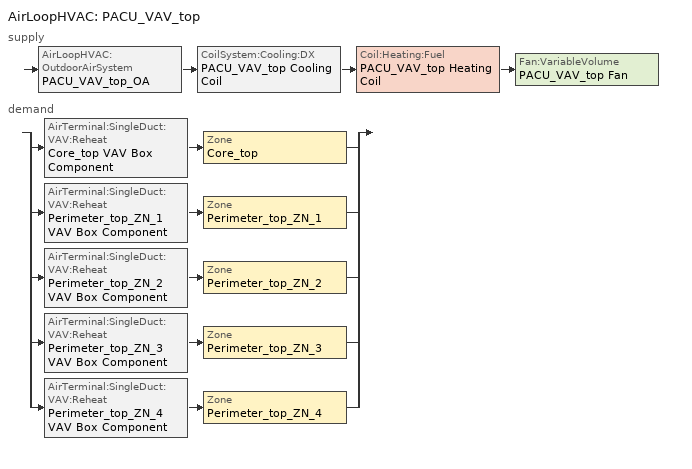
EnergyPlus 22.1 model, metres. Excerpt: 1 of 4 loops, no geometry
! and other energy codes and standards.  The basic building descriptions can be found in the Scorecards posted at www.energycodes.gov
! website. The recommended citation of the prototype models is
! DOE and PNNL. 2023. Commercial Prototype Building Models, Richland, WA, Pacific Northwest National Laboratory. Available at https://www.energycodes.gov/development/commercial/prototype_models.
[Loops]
AirLoopHVAC 'PACU_VAV_top'
 supply: AirLoopHVAC:OutdoorAirSystem 'PACU_VAV_top_OA' > CoilSystem:Cooling:DX 'PACU_VAV_top Cooling Coil' > Coil:Heating:Fuel 'PACU_VAV_top Heating Coil' > Fan:VariableVolume 'PACU_VAV_top Fan'
 demand: split
  | AirTerminal:SingleDuct:VAV:Reheat 'Core_top VAV Box Component' > Zone 'Core_top'
  | AirTerminal:SingleDuct:VAV:Reheat 'Perimeter_top_ZN_1 VAV Box Component' > Zone 'Perimeter_top_ZN_1'
  | AirTerminal:SingleDuct:VAV:Reheat 'Perimeter_top_ZN_2 VAV Box Component' > Zone 'Perimeter_top_ZN_2'
  | AirTerminal:SingleDuct:VAV:Reheat 'Perimeter_top_ZN_3 VAV Box Component' > Zone 'Perimeter_top_ZN_3'
  | AirTerminal:SingleDuct:VAV:Reheat 'Perimeter_top_ZN_4 VAV Box Component' > Zone 'Perimeter_top_ZN_4'
[EnergyManagementSystem:Sensor]
Name | Output:Variable or Output:Meter Index Key | Output:Variable or Output:Meter
Core_top_LSr | Core_top | Zone Lights Electricity Rate
Core_top_Occ_Sensor | Core_top | People Occupant Count
Perimeter_top_ZN_3_LSr | Perimeter_top_ZN_3 | Zone Lights Electricity Rate
Perimeter_top_ZN_3_Occ_Sensor | Perimeter_top_ZN_3 | People Occupant Count
Perimeter_top_ZN_2_LSr | Perimeter_top_ZN_2 | Zone Lights Electricity Rate
Perimeter_top_ZN_2_Occ_Sensor | Perimeter_top_ZN_2 | People Occupant Count
Perimeter_top_ZN_1_LSr | Perimeter_top_ZN_1 | Zone Lights Electricity Rate
Perimeter_top_ZN_1_Occ_Sensor | Perimeter_top_ZN_1 | People Occupant Count
Perimeter_top_ZN_4_LSr | Perimeter_top_ZN_4 | Zone Lights Electricity Rate
Perimeter_top_ZN_4_Occ_Sensor | Perimeter_top_ZN_4 | People Occupant Count
pacu_vav_top_OA_VRP | PACU_VAV_top | Air System Outdoor Air Mechanical Ventilation Requested Mass Flow Rate
pacu_vav_top_OA | PACU_VAV_top | Air System Outdoor Air Mass Flow Rate
pacu_vav_top_SUPPLY_FLOW | PACU_VAV_top_OA-PACU_VAV_top_CoolCNode | System Node Standard Density Volume Flow Rate
[EnergyManagementSystem:ProgramCallingManager]
SET_Perimeter_top_ZN_3_Light_EMS_Program_Prog_Manager: BeginTimestepBeforePredictor; SET_Perimeter_top_ZN_3_Light_EMS_Program
SET_Perimeter_top_ZN_2_Light_EMS_Program_Prog_Manager: BeginTimestepBeforePredictor; SET_Perimeter_top_ZN_2_Light_EMS_Program
SET_Perimeter_top_ZN_1_Light_EMS_Program_Prog_Manager: BeginTimestepBeforePredictor; SET_Perimeter_top_ZN_1_Light_EMS_Program
SET_Perimeter_top_ZN_4_Light_EMS_Program_Prog_Manager: BeginTimestepBeforePredictor; SET_Perimeter_top_ZN_4_Light_EMS_Program
SET_Perimeter_bot_ZN_3_Light_EMS_Program_Prog_Manager: BeginTimestepBeforePredictor; SET_Perimeter_bot_ZN_3_Light_EMS_Program
SET_Perimeter_bot_ZN_2_Light_EMS_Program_Prog_Manager: BeginTimestepBeforePredictor; SET_Perimeter_bot_ZN_2_Light_EMS_Program
SET_Perimeter_bot_ZN_1_Light_EMS_Program_Prog_Manager: BeginTimestepBeforePredictor; SET_Perimeter_bot_ZN_1_Light_EMS_Program
SET_Perimeter_bot_ZN_4_Light_EMS_Program_Prog_Manager: BeginTimestepBeforePredictor; SET_Perimeter_bot_ZN_4_Light_EMS_Program
SET_Perimeter_mid_ZN_3_Light_EMS_Program_Prog_Manager: BeginTimestepBeforePredictor; SET_Perimeter_mid_ZN_3_Light_EMS_Program
SET_Perimeter_mid_ZN_2_Light_EMS_Program_Prog_Manager: BeginTimestepBeforePredictor; SET_Perimeter_mid_ZN_2_Light_EMS_Program
SET_Perimeter_mid_ZN_1_Light_EMS_Program_Prog_Manager: BeginTimestepBeforePredictor; SET_Perimeter_mid_ZN_1_Light_EMS_Program
SET_Perimeter_mid_ZN_4_Light_EMS_Program_Prog_Manager: BeginTimestepBeforePredictor; SET_Perimeter_mid_ZN_4_Light_EMS_Program
pacu_vav_bot_MAX_OA_FRAC_Prog_Manager: AfterPredictorAfterHVACManagers; pacu_vav_bot_MAX_OA_FRAC
pacu_vav_mid_MAX_OA_FRAC_Prog_Manager: AfterPredictorAfterHVACManagers; pacu_vav_mid_MAX_OA_FRAC
pacu_vav_top_MAX_OA_FRAC_Prog_Manager: AfterPredictorAfterHVACManagers; pacu_vav_top_MAX_OA_FRAC
OA_BASED_OPTIMUM_START_EMS_Program Manager: BeginTimestepBeforePredictor; OA_BASED_OPTIMUM_START_EMS_Program
[EnergyManagementSystem:OutputVariable]
Wired_LTG: EMS Variable=Wired_LTG; Type of Data in Variable=Summed; Update Frequency=ZoneTimeStep; Units=J
[ElectricLoadCenter:Transformer]
Transformer 1: Availability Schedule=Always_On; Transformer Usage=PowerInFromGrid; Rated Capacity {VA}=45000; Phase=3; Conductor Material=Aluminum; Full Load Temperature Rise {C}=150; Fraction of Eddy Current Losses=0.1; Performance Input Method=NominalEfficiency; Nameplate Efficiency=0.984; Per Unit Load for Nameplate Efficiency=0.35; Reference Temperature for Nameplate Efficiency {C}=75; Consider Transformer Loss for Utility Cost=Yes; Meter 1=Wired_LTG_Electricity; Meter 2=Wired_INT_EQUIP
[EnergyManagementSystem:InternalVariable] Internal Data Type=Zone Floor Area
Name | Internal Data Index Key
Core_top_Area | Core_top
Perimeter_top_ZN_3_Area | Perimeter_top_ZN_3
Perimeter_top_ZN_2_Area | Perimeter_top_ZN_2
Perimeter_top_ZN_1_Area | Perimeter_top_ZN_1
Perimeter_top_ZN_4_Area | Perimeter_top_ZN_4
[EnergyManagementSystem:Actuator]
Name | Actuated Component Unique | Actuated Component Type | Actuated Component Control Type
Core_bottom_Light_Actuator | Core_bottom_lights | Lights | Electricity Rate
Core_mid_Light_Actuator | Core_mid_lights | Lights | Electricity Rate
Core_top_Light_Actuator | Core_top_lights | Lights | Electricity Rate
Perimeter_top_ZN_3_Light_Actuator | Perimeter_top_ZN_3_lights | Lights | Electricity Rate
Perimeter_top_ZN_2_Light_Actuator | Perimeter_top_ZN_2_lights | Lights | Electricity Rate
Perimeter_top_ZN_1_Light_Actuator | Perimeter_top_ZN_1_lights | Lights | Electricity Rate
Perimeter_top_ZN_4_Light_Actuator | Perimeter_top_ZN_4_lights | Lights | Electricity Rate
Perimeter_bot_ZN_3_Light_Actuator | Perimeter_bot_ZN_3_lights | Lights | Electricity Rate
Perimeter_bot_ZN_2_Light_Actuator | Perimeter_bot_ZN_2_lights | Lights | Electricity Rate
Perimeter_bot_ZN_1_Light_Actuator | Perimeter_bot_ZN_1_lights | Lights | Electricity Rate
Perimeter_bot_ZN_4_Light_Actuator | Perimeter_bot_ZN_4_lights | Lights | Electricity Rate
Perimeter_mid_ZN_3_Light_Actuator | Perimeter_mid_ZN_3_lights | Lights | Electricity Rate
Perimeter_mid_ZN_2_Light_Actuator | Perimeter_mid_ZN_2_lights | Lights | Electricity Rate
Perimeter_mid_ZN_1_Light_Actuator | Perimeter_mid_ZN_1_lights | Lights | Electricity Rate
Perimeter_mid_ZN_4_Light_Actuator | Perimeter_mid_ZN_4_lights | Lights | Electricity Rate
pacu_vav_bot_MAX_OA_FRAC | VAV_BOT Max OA Fraction | Schedule:Constant | Schedule Value
pacu_vav_mid_MAX_OA_FRAC | VAV_MID Max OA Fraction | Schedule:Constant | Schedule Value
pacu_vav_top_MAX_OA_FRAC | VAV_TOP Max OA Fraction | Schedule:Constant | Schedule Value
CLGSETP_SCH_Actuator | CLGSETP_SCH_Yes_Optimum | Schedule:Compact | Schedule Value
CLGSETP_SCH_w_SB_Actuator | CLGSETP_SCH_Yes_Optimum_w_SB | Schedule:Compact | Schedule Value
HTGSETP_SCH_Actuator | HTGSETP_SCH_Yes_Optimum | Schedule:Compact | Schedule Value
HTGSETP_SCH_w_SB_Actuator | HTGSETP_SCH_Yes_Optimum_w_SB | Schedule:Compact | Schedule Value
[DesignSpecification:ZoneAirDistribution] Zone Air Distribution Effectiveness in Cooling Mode=1; Zone Air Distribution Effectiveness in Heating Mode=1
Name | Minimum Zone Ventilation Efficiency
VAV_Zone_AirDistribution | 0.6
CM DSZAD Building
[Sizing:System]
PACU_VAV_top: Type of Load to Size On=Sensible; Design Outdoor Air Flow Rate {m3/s}=0.9561; Central Heating Maximum System Air Flow Ratio=0.3; Preheat Design Temperature {C}=7; Preheat Design Humidity Ratio {kgWater/kgDryAir}=0.008; Precool Design Temperature {C}=12.8; Precool Design Humidity Ratio {kgWater/kgDryAir}=0.008; Central Cooling Design Supply Air Temperature {C}=12.8; Central Heating Design Supply Air Temperature {C}=12.8; Type of Zone Sum to Use=Coincident; 100% Outdoor Air in Cooling=No; 100% Outdoor Air in Heating=No; Central Cooling Design Supply Air Humidity Ratio {kgWater/kgDryAir}=0.0085; Central Heating Design Supply Air Humidity Ratio {kgWater/kgDryAir}=0.008; Cooling Supply Air Flow Rate Method=DesignDay; Cooling Supply Air Flow Rate {m3/s}=0; Heating Supply Air Flow Rate Method=DesignDay; Heating Supply Air Flow Rate {m3/s}=0; System Outdoor Air Method=ZoneSum
[AirLoopHVAC]
PACU_VAV_top: Design Supply Air Flow Rate {m3/s}=AUTOSIZE
[AvailabilityManager:NightCycle] Applicability Schedule=Always_On; Fan Schedule=HVACOperationSchd; Control Type=CycleOnAny; Thermostat Tolerance {deltaC}=1; Cycling Run Time Control Type=FixedRunTime; Cycling Run Time {s}=1800
PACU_VAV_bot Availability Manager; PACU_VAV_mid Availability Manager; PACU_VAV_top Availability Manager
[SetpointManager:Scheduled]
PACU_VAV_top SAT setpoint: Control Variable=Temperature; Schedule=Supply-Air-Temp-Sch; Setpoint Node or NodeList=PACU_VAV_top Supply Equipment Outlet Node
[SetpointManager:MixedAir] Control Variable=Temperature
Name | Setpoint Node or NodeList
PACU_VAV_top_CoolC SAT Manager | PACU_VAV_top_CoolC-PACU_VAV_top_HeatCNode
PACU_VAV_top_HeatC MixedAir Manager | PACU_VAV_top_HeatC-PACU_VAV_top FanNode
PACU_VAV_top_OAMixed Air Temp Manager | PACU_VAV_top_OA-PACU_VAV_top_CoolCNode
[Controller:OutdoorAir]
PACU_VAV_top_OA_Controller: Minimum Outdoor Air Flow Rate {m3/s}=0; Maximum Outdoor Air Flow Rate {m3/s}=AUTOSIZE; Economizer Control Type=DifferentialEnthalpy; Economizer Control Action Type=ModulateFlow; Lockout Type=LockoutWithHeating; Minimum Limit Type=FixedMinimum; Minimum Outdoor Air Schedule=MinOA_MotorizedDamper_Sched; Maximum Fraction of Outdoor Air Schedule=VAV_TOP Max OA Fraction; Mechanical Ventilation Controller=PACU_VAV_top_DCV
[CoilSystem:Cooling:DX]
PACU_VAV_top Cooling Coil: Availability Schedule=Always_On; Cooling Coil=PACU_VAV_top Cooling Coil
[AirLoopHVAC:ReturnPlenum]
Name | Zone
FirstFloor_Plenum_Return | FirstFloor_Plenum
MidFloor_Plenum_Return | MidFloor_Plenum
TopFloor_Plenum_Return | TopFloor_Plenum
[Fan:VariableVolume]
PACU_VAV_top Fan: Availability Schedule=HVACOperationSchd; Fan Total Efficiency=0.6006; Pressure Rise {Pa}=1314.72; Maximum Flow Rate {m3/s}=AUTOSIZE; Fan Power Minimum Flow Rate Input Method=Fraction; Fan Power Minimum Flow Fraction=0.25; Motor Efficiency=0.924; Motor In Airstream Fraction=1; Fan Power Coefficient 1=0.0408; Fan Power Coefficient 2=0.088; Fan Power Coefficient 3=-0.0729; Fan Power Coefficient 4=0.9437; Fan Power Coefficient 5=0
[Controller:MechanicalVentilation]
PACU_VAV_top_DCV: Availability Schedule=MinOA_MotorizedDamper_Sched; Demand Controlled Ventilation=Yes; System Outdoor Air Method=Standard62.1VentilationRateProcedure; Zone 1=Core_top; Design Specification Outdoor Air Object Name 1=SZ DSOA Core_top; Design Specification Zone Air Distribution Object Name 1=CM DSZAD Building; Zone 2=Perimeter_top_ZN_1; Design Specification Outdoor Air Object Name 2=SZ DSOA Perimeter_top_ZN_1; Design Specification Zone Air Distribution Object Name 2=CM DSZAD Building; Zone 3=Perimeter_top_ZN_2; Design Specification Outdoor Air Object Name 3=SZ DSOA Perimeter_top_ZN_2; Design Specification Zone Air Distribution Object Name 3=CM DSZAD Building; Zone 4=Perimeter_top_ZN_3; Design Specification Outdoor Air Object Name 4=SZ DSOA Perimeter_top_ZN_3; Design Specification Zone Air Distribution Object Name 4=CM DSZAD Building; Zone 5=Perimeter_top_ZN_4; Design Specification Outdoor Air Object Name 5=SZ DSOA Perimeter_top_ZN_4; Design Specification Zone Air Distribution Object Name 5=CM DSZAD Building
[Coil:Cooling:DX:TwoSpeed]
PACU_VAV_top Cooling Coil: Availability Schedule=Always_On; High Speed Gross Rated Total Cooling Capacity {W} Sep 25, 2012: DX_TwoSpeedObject_from_VAV=AUTOSIZE; High Speed Gross Rated Sensible Heat Ratio Sep 25, 2012: DX_TwoSpeedObject_from_VAV=AUTOSIZE; High Speed Gross Rated Cooling COP {W/W}=3.56925; High Speed Rated Air Flow Rate {m3/s} Sep 25, 2012: DX_TwoSpeedObject_from_VAV=AUTOSIZE; Total Cooling Capacity Function of Temperature Curve=LgDXalt_CapFT; Total Cooling Capacity Function of Flow Fraction Curve=LgDXalt_CapFF; Energy Input Ratio Function of Temperature Curve=LgDXalt_EIRFT; Energy Input Ratio Function of Flow Fraction Curve=LgDXalt_EIRFF; Part Load Fraction Correlation Curve=LgDXalt_PLR; Low Speed Gross Rated Total Cooling Capacity {W} Sep 25, 2012: DX_TwoSpeedObject_from_VAV=AUTOSIZE; Low Speed Gross Rated Sensible Heat Ratio Sep 25, 2012: DX_TwoSpeedObject_from_VAV=AUTOSIZE; Low Speed Gross Rated Cooling COP {W/W}=3.56925; Low Speed Rated Air Flow Rate {m3/s} Sep 25, 2012: DX_TwoSpeedObject_from_VAV=AUTOSIZE; Low Speed Total Cooling Capacity Function of Temperature Curve=LgDXalt_CapFT; Low Speed Energy Input Ratio Function of Temperature Curve=LgDXalt_EIRFT
[Coil:Heating:Fuel]
PACU_VAV_top Heating Coil: Availability Schedule=Always_On; Fuel Type=NaturalGas; Burner Efficiency=0.8; Nominal Capacity {W}=AUTOSIZE; Parasitic Electric Load {W}=0; Parasitic Fuel Load {W}=0
[Sizing:Zone] Zone Cooling Design Supply Air Temperature Input Method=SupplyAirTemperature; Zone Cooling Design Supply Air Temperature {C}=12.8; Zone Heating Design Supply Air Temperature Input Method=SupplyAirTemperature; Zone Heating Design Supply Air Temperature {C}=40; Zone Cooling Design Supply Air Humidity Ratio {kg-H2O/kg-air}=0.0085; Zone Heating Design Supply Air Humidity Ratio {kgWater/kgDryAir}=0.008; Cooling Design Air Flow Method=DesignDay; Cooling Design Air Flow Rate {m3/s}=0; Cooling Minimum Air Flow Fraction=0; Heating Design Air Flow Method=DesignDay; Heating Design Air Flow Rate {m3/s}=0; Design Specification Zone Air Distribution Object=VAV_Zone_AirDistribution
Name | Design Specification Outdoor Air Object
Core_top | SZ DSOA Core_top
Perimeter_top_ZN_1 | SZ DSOA Perimeter_top_ZN_1
Perimeter_top_ZN_2 | SZ DSOA Perimeter_top_ZN_2
Perimeter_top_ZN_3 | SZ DSOA Perimeter_top_ZN_3
Perimeter_top_ZN_4 | SZ DSOA Perimeter_top_ZN_4
[DesignSpecification:OutdoorAir] Outdoor Air Method=Flow/Area; Outdoor Air Flow per Zone Floor Area {m3/s-m2}=0.0004318
SZ DSOA Core_top; SZ DSOA Perimeter_top_ZN_1; SZ DSOA Perimeter_top_ZN_2; SZ DSOA Perimeter_top_ZN_3; SZ DSOA Perimeter_top_ZN_4
[ZoneControl:Thermostat] Control Type Schedule=Dual Zone Control Type Sched
Name | Zone or ZoneList | Control 1
Core_top Thermostat | Core_top | Core_top Dual SP Control
Perimeter_top_ZN_1 Thermostat | Perimeter_top_ZN_1 | Perimeter_top_ZN_1 Dual SP Control
Perimeter_top_ZN_2 Thermostat | Perimeter_top_ZN_2 | Perimeter_top_ZN_2 Dual SP Control
Perimeter_top_ZN_3 Thermostat | Perimeter_top_ZN_3 | Perimeter_top_ZN_3 Dual SP Control
Perimeter_top_ZN_4 Thermostat | Perimeter_top_ZN_4 | Perimeter_top_ZN_4 Dual SP Control
[ThermostatSetpoint:DualSetpoint] Heating Setpoint Temperature Schedule=HTGSETP_SCH_YES_OPTIMUM; Cooling Setpoint Temperature Schedule=CLGSETP_SCH_YES_OPTIMUM
Core_top Dual SP Control; Perimeter_top_ZN_1 Dual SP Control; Perimeter_top_ZN_2 Dual SP Control; Perimeter_top_ZN_3 Dual SP Control; Perimeter_top_ZN_4 Dual SP Control
[Coil:Heating:Electric] Availability Schedule=Always_On; Efficiency=1; Nominal Capacity {W}=autosize
Core_top VAV Box Reheat Coil; Perimeter_top_ZN_1 VAV Box Reheat Coil; Perimeter_top_ZN_2 VAV Box Reheat Coil; Perimeter_top_ZN_3 VAV Box Reheat Coil; Perimeter_top_ZN_4 VAV Box Reheat Coil
[Zone equipment]
Core_top: Core_top VAV Box Component
Perimeter_top_ZN_1: Perimeter_top_ZN_1 VAV Box Component
Perimeter_top_ZN_2: Perimeter_top_ZN_2 VAV Box Component
Perimeter_top_ZN_3: Perimeter_top_ZN_3 VAV Box Component
Perimeter_top_ZN_4: Perimeter_top_ZN_4 VAV Box Component
[AirTerminal:SingleDuct:VAV:Reheat] Availability Schedule=Always_On; Maximum Air Flow Rate {m3/s}=AUTOSIZE; Zone Minimum Air Flow Input Method=Constant; Maximum Hot Water or Steam Flow Rate {m3/s}=AUTOSIZE; Minimum Hot Water or Steam Flow Rate {m3/s}=0; Convergence Tolerance=0.001; Damper Heating Action=ReverseWithLimits; Maximum Flow Fraction During Reheat=0.5; Maximum Reheat Air Temperature {C}=40
Name | Constant Minimum Air Flow Fraction | Reheat Coil
Core_top VAV Box Component | 0.299 | Core_top VAV Box Reheat Coil
Perimeter_top_ZN_1 VAV Box Component | 0.167 | Perimeter_top_ZN_1 VAV Box Reheat Coil
Perimeter_top_ZN_2 VAV Box Component | 0.127 | Perimeter_top_ZN_2 VAV Box Reheat Coil
Perimeter_top_ZN_3 VAV Box Component | 0.194 | Perimeter_top_ZN_3 VAV Box Reheat Coil
Perimeter_top_ZN_4 VAV Box Component | 0.115 | Perimeter_top_ZN_4 VAV Box Reheat Coil
[Schedule:Compact]
ALWAYS_ON: Through: 12/31, For: AllDays, Until: 24:00, 1
HVACOperationSchd: Through: 12/31, For: Weekdays SummerDesignDay, Until: 06:00, 0, Until: 22:00, 1, Until: 24:00, 0, For: Saturday WinterDesignDay, Until: 06:00, 0, Until: 18:00, 1, Until: 24:00, 0, For:Sunday Holidays AllOtherDays, Until: 24:00, 0
HTGSETP_SCH_YES_OPTIMUM: Through: 12/31, For: WinterDesignDay, Until: 05:00, 15.6, Until: 06:00, 17.6, Until: 07:00, 19.6, Until: 22:00, 21, Until: 24:00, 15.6, For: Weekdays, Until: 05:00, 15.6, Until: 06:00, 17.8, Until: 07:00, 20, Until: 22:00, 21, Until: 24:00, 15.6, For SummerDesignDay, Until: 24:00, 15.6, For: Saturday, Until: 05:00, 15.6, Until: 06:00, 17.8, Until: 07:00, 20, Until: 17:00, 21, Until: 24:00, 15.6, For:Sunday Holidays AllOtherDays, Until: 24:00, 15.6
HTGSETP_SCH_YES_OPTIMUM_w_SB: Through: 12/31, For: Weekdays, Until: 01:00, 15.6, Until: 02:00, 15.6, Until: 03:00, 15.6, Until: 04:00, 15.6, Until: 05:00, 15.6, Until: 06:00, 17.8, Until: 07:00, 20, Until: 08:00, 21, Until: 09:00, 21, Until: 10:00, 21, Until: 11:00, 20.4444, Until: 12:00, 21, Until: 13:00, 20.4444, Until: 14:00, 21, Until: 15:00, 20.4444, Until: 16:00, 21, Until: 17:00, 21, Until: 18:00, 21, Until: 19:00, 21, Until: 20:00, 21, Until: 21:00, 21, Until: 22:00, 21, Until: 23:00, 15.6, Until: 24:00, 15.6, For: Saturday, Until: 01:00, 15.6, Until: 02:00, 15.6, Until: 03:00, 15.6, Until: 04:00, 15.6, Until: 05:00, 15.6, Until: 06:00, 17.6, Until: 07:00, 20, Until: 08:00, 21, Until: 09:00, 21, Until: 10:00, 21, Until: 11:00, 20.4444, Until: 12:00, 21, Until: 13:00, 20.4444, Until: 14:00, 21, Until: 15:00, 20.4444, Until: 16:00, 21, Until: 17:00, 21, Until: 18:00, 15.6, Until: 19:00, 15.6, Until: 20:00, 15.6, Until: 21:00, 15.6, Until: 22:00, 15.6, Until: 23:00, 15.6, Until: 24:00, 15.6, For: WinterDesignDay, Until: 05:00, 15.6, Until: 06:00, 17.6, Until: 07:00, 19.6, Until: 22:00, 21, Until: 24:00, 15.6, For SummerDesignDay, Until: 24:00, 15.6, For:Sunday Holidays AllOtherDays, Until: 24:00, 15.6
CLGSETP_SCH_YES_OPTIMUM: Through: 12/31, For: SummerDesignDay, Until: 05:00, 26.7, Until: 06:00, 25.7, Until: 07:00, 25, Until: 22:00, 24, Until: 24:00, 26.7, For: Weekdays, Until: 05:00, 26.7, Until: 06:00, 25.6, Until: 07:00, 25, Until: 22:00, 24, Until: 24:00, 26.7, For: Saturday, Until: 05:00, 26.7, Until: 06:00, 25.7, Until: 07:00, 25, Until: 17:00, 24, Until: 24:00, 26.7, For WinterDesignDay, Until: 24:00, 26.7, For:Sunday Holidays AllOtherDays, Until: 24:00, 26.7
CLGSETP_SCH_YES_OPTIMUM_w_SB: Through: 12/31, For: Weekdays, Until: 01:00, 26.7, Until: 02:00, 26.7, Until: 03:00, 26.7, Until: 04:00, 26.7, Until: 05:00, 26.7, Until: 06:00, 25.6, Until: 07:00, 25, Until: 08:00, 24, Until: 09:00, 24, Until: 10:00, 24, Until: 11:00, 24.5556, Until: 12:00, 24, Until: 13:00, 24.5556, Until: 14:00, 24, Until: 15:00, 24.5556, Until: 16:00, 24, Until: 17:00, 24, Until: 18:00, 24, Until: 19:00, 24, Until: 20:00, 24, Until: 21:00, 24, Until: 22:00, 24, Until: 23:00, 26.7, Until: 24:00, 26.7, For: Saturday, Until: 01:00, 26.7, Until: 02:00, 26.7, Until: 03:00, 26.7, Until: 04:00, 26.7, Until: 05:00, 26.7, Until: 06:00, 25.7, Until: 07:00, 25, Until: 08:00, 24, Until: 09:00, 24, Until: 10:00, 24, Until: 11:00, 24.5556, Until: 12:00, 24, Until: 13:00, 24.5556, Until: 14:00, 24, Until: 15:00, 24.5556, Until: 16:00, 24, Until: 17:00, 24, Until: 18:00, 26.7, Until: 19:00, 26.7, Until: 20:00, 26.7, Until: 21:00, 26.7, Until: 22:00, 26.7, Until: 23:00, 26.7, Until: 24:00, 26.7, For: SummerDesignDay, Until: 05:00, 26.7, Until: 06:00, 25.7, Until: 07:00, 25, Until: 22:00, 24, Until: 24:00, 26.7, For WinterDesignDay, Until: 24:00, 26.7, For:Sunday Holidays AllOtherDays, Until: 24:00, 26.7
MinOA_MotorizedDamper_Sched: Through: 12/31, For: Weekdays SummerDesignDay, Until: 07:00, 0, Until: 22:00, 1, Until: 24:00, 0, For: Saturday WinterDesignDay, Until: 07:00, 0, Until: 18:00, 1, Until: 24:00, 0, For:Sunday Holidays AllOtherDays, Until: 24:00, 0
Dual Zone Control Type Sched: Through: 12/31, For: AllDays, Until: 24:00, 4
Supply-Air-Temp-Sch: Through: 12/31, For: AllDays, Until: 24:00, 12.8
[Schedule:Constant]
VAV_BOT Max OA Fraction; VAV_MID Max OA Fraction; VAV_TOP Max OA Fraction: 1
[Curve:Quadratic]
Name | Coefficient1 Constant | Coefficient2 x | Coefficient3 x**2 | Minimum Value of x | Maximum Value of x
LgDXalt_CapFF | 0.718954 | 0.435436 | -0.154193 | 0.75 | 1.25
LgDXalt_EIRFF | 1.19525 | -0.306138 | 0.110973 | 0.75 | 1.25
LgDXalt_PLR | 0.771 | 0.229 | 0 | 0 | 1
[Curve:Biquadratic] Minimum Value of x=16.5556; Maximum Value of x=22.1111; Minimum Value of y=23.7778; Maximum Value of y=47.66
Name | Coefficient1 Constant | Coefficient2 x | Coefficient3 x**2 | Coefficient4 y | Coefficient5 y**2 | Coefficient6 x*y
LgDXalt_CapFT | 1.39072 | -0.0529058 | 0.0018423 | 0.00058267 | -0.000186814 | 0.000265159
LgDXalt_EIRFT | -0.536161 | 0.105138 | -0.00172659 | 0.0149848 | 0.000659948 | -0.0017385
